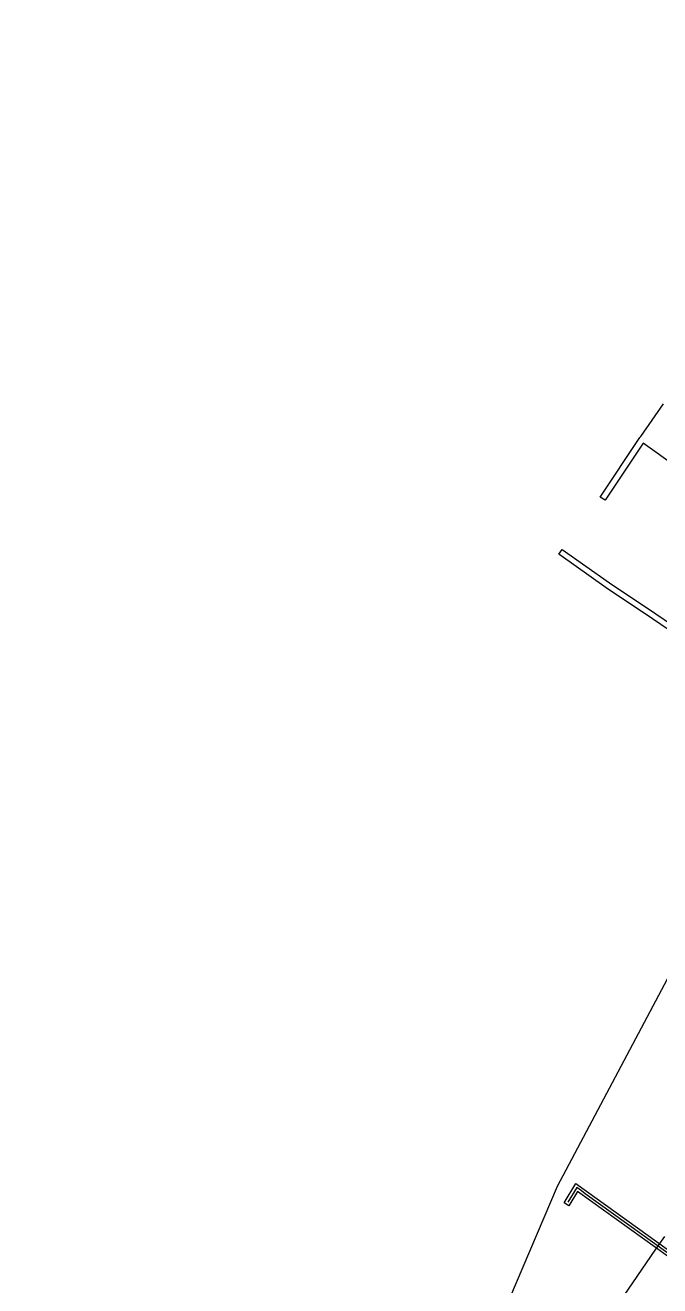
# Model space of a CAD drawing. Header units: metres. Extents: x -1448899 to 1563798, y -293564 to 398817.
# Drawn here: x 39772 to 40241, y 36314 to 37246 of the extents above; entities that cross this region are included whole.
import ezdxf

# ---------------------------------------------------------------- set-up
doc = ezdxf.new("R2010")
doc.units = ezdxf.units.M
for name, color, linetype in [('C', 134, 'Continuous'), ('T', 1, 'Continuous'), ('Z', 30, 'Continuous'), ('Газопроводы', 7, 'Continuous'), ('кадастр', 7, 'Continuous')]:
    doc.layers.add(name, color=color, linetype=linetype)

# ---------------------------------------------------------------- blocks, each defined once
blk = doc.blocks.new('A$C0BB7152E')
at = {"layer": 'C', "linetype": 'Continuous'}
blk.add_lwpolyline([(1532577.05, 386760.32), (1532640.74, 386854.89), (1532647.19, 386864.49)], dxfattribs=at)
at = {"layer": 'T', "linetype": 'Continuous'}
blk.add_lwpolyline([(1533162.43, 387515.89), (1533154.53, 387505.18), (1533111.68, 387441.91), (1533082.13, 387397.43), (1533060.27, 387365.97), (1533034.71, 387328.22), (1532997.57, 387271.25), (1532964.96, 387223.72), (1532933.37, 387176.37), (1532874.68, 387089.36), (1532843.38, 387040.66), (1532805.03, 386986.44), (1532776.13, 386943.81), (1532731.6, 386971.39), (1532708.71, 386938.73), (1532656.13, 386861.1), (1532653.98, 386858.22), (1532649.48, 386852.18), (1532588.17, 386895.63), (1532585.35, 386897.71), (1532581.82, 386900.16), (1532575.32, 386889.29)], dxfattribs=at)
at = {"layer": 'Z', "linetype": 'Continuous'}
for points in [[(1532066.67, 375431.54), (1531673.18, 376679.56), (1531389.95, 377957.12), (1531219.14, 379254.51), (1531162.06, 380561.85), (1531219.14, 381869.18), (1531389.95, 383166.57), (1531673.18, 384444.13), (1532066.67, 385692.15), (1532567.45, 386901.12), (1533171.68, 388061.85), (1533874.78, 389165.49), (1534671.4, 390203.66)], [(1532649.92, 386849.42), (1532582.48, 386897.25), (1532575.98, 386886.51), (1532572.63, 386888.62), (1532581.19, 386903.03), (1532649.04, 386854.94)], [(1532676.34, 387293.11), (1532634.53, 387321.16), (1532600.13, 387343.86), (1532564.8, 387368.49), (1532567.45, 387372.01), (1532602.58, 387347.52), (1532636.96, 387324.83), (1532678.81, 387296.76)], [(1532651.86, 387433.24), (1532626.58, 387451.03), (1532598.94, 387408.7), (1532595.1, 387410.88), (1532624.04, 387455.17), (1532624.74, 387455.85), (1532641.38, 387480.17)]]:
    blk.add_lwpolyline(points, dxfattribs=at)
blk = doc.blocks.new('A$C0ab4c2d5')
at = {"layer": 'кадастр', "rotation": 359.5536696139991}
blk.add_blockref('A$C0BB7152E', (-1535830.43, -375345.19), dxfattribs=at)

msp = doc.modelspace()

# ---------------------------------------------------------------- linework, layer by layer
at = {"layer": 'Газопроводы', "color": 6, "lineweight": 200}
msp.add_circle((43176.13, 37749.97), 11368.91, dxfattribs=at)

# ---------------------------------------------------------------- next in the draw order: block references
at = {"layer": 'Газопроводы', "rotation": 359.9999655066117}
msp.add_blockref('A$C0ab4c2d5', (40461.14, 36782.24), dxfattribs=at)

doc.saveas('drawing.dxf')
